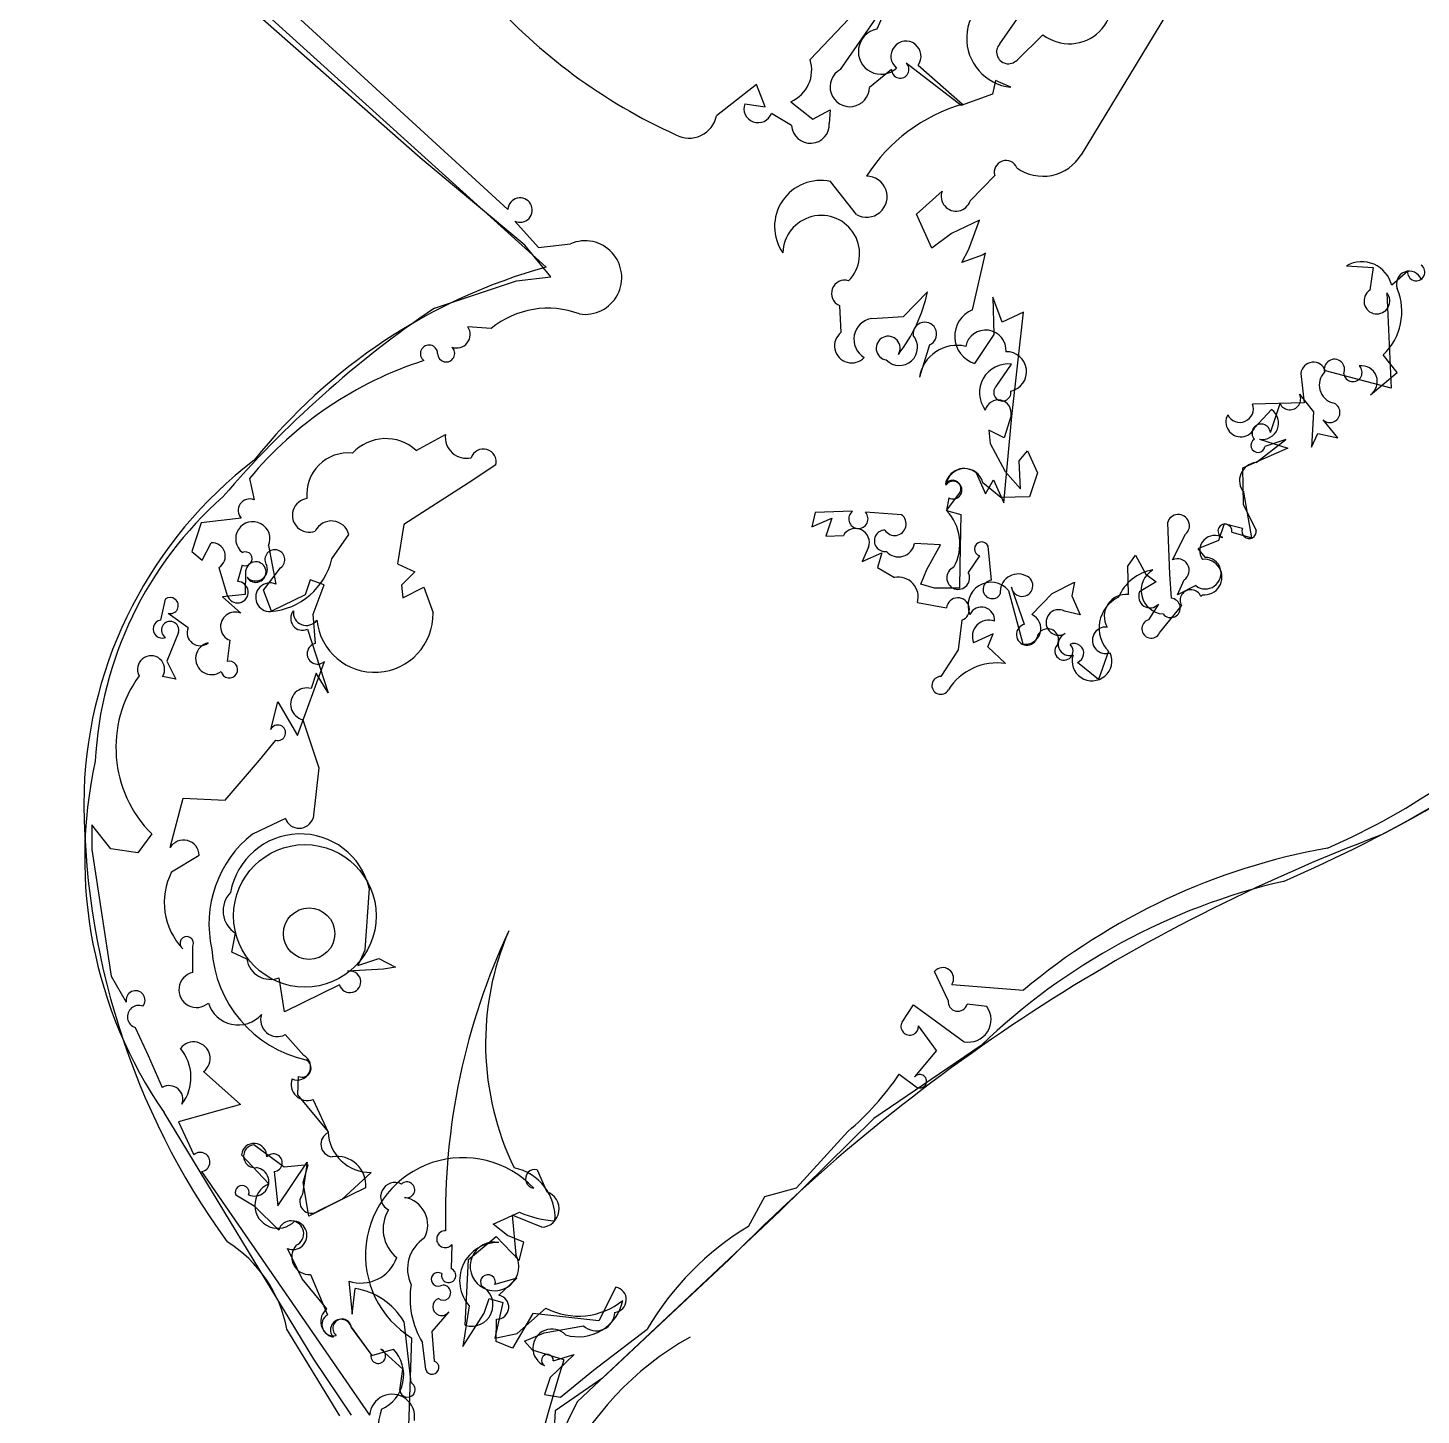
# Model space of a CAD drawing. Extents: x -1.41 to 6.2, y -5.19 to 2.16.
# Drawn here: x 1.96 to 3.031, y -0.949 to 0.117 of the extents above; entities that cross this region are included whole.
import ezdxf

# ---------------------------------------------------------------- set-up
doc = ezdxf.new("R2010")
doc.units = 0

msp = doc.modelspace()

# ---------------------------------------------------------------- linework, layer by layer
at = {"layer": 'Default', "color": 5, "linetype": 'CONTINUOUS'}
for p, q in [((2.358729, -0.067062), (1.960286, 0.293092)), ((2.072906, 0.212001), (2.329209, -0.02279)), ((2.261694, 0.016749), (2.06136, 0.193502)), ((2.584781, 0.084683), (2.632972, 0.15422)), ((2.628823, 0.151982), (2.612689, 0.115725)), ((2.591111, 0.123716), (2.561486, 0.092445)), ((2.707266, 0.10447), (2.720777, 0.123993)), ((2.835478, 0.12732), (2.769831, 0.019274)), ((2.740438, 0.111514), (2.720496, 0.092041)), ((2.677568, 0.056977), (2.635307, 0.089729)), ((2.644397, 0.087978), (2.678505, 0.058005)), ((2.624064, 0.084822), (2.607148, 0.070963)), ((2.703994, 0.07635), (2.70165, 0.06587)), ((2.715843, 0.071143), (2.703994, 0.07635)), ((2.520227, 0.073276), (2.489496, 0.049085)), ((2.526904, 0.056189), (2.520227, 0.073276)), ((2.70165, 0.06587), (2.677568, 0.056977)), ((2.511219, 0.058476), (2.526904, 0.056189)), ((2.54674, 0.059989), (2.563625, 0.046561)), ((2.563625, 0.046561), (2.576907, 0.053675)), ((2.576907, 0.053675), (2.576236, 0.043365)), ((2.547289, 0.041684), (2.531685, 0.051032)), ((2.342314, -0.05016), (2.261694, 0.016749)), ((2.684511, -0.016137), (2.703367, 0.003258)), ((2.597003, -0.026603), (2.577233, -0.00141)), ((2.643208, -0.026297), (2.662946, -0.00866)), ((2.334442, -0.031674), (2.352652, -0.051918)), ((2.654927, -0.052465), (2.643208, -0.026297)), ((2.691613, -0.030923), (2.670177, -0.041363)), ((2.683502, -0.053331), (2.691613, -0.030923)), ((2.670177, -0.041363), (2.654927, -0.052465)), ((2.36223, -0.074667), (2.342314, -0.05016)), ((2.352652, -0.051918), (2.377332, -0.049192)), ((2.678074, -0.063536), (2.683502, -0.053331)), ((2.69444, -0.05778), (2.678074, -0.063536)), ((2.686252, -0.099956), (2.696165, -0.056423)), ((2.696165, -0.056423), (2.69444, -0.05778)), ((2.335938, -0.077689), (2.36223, -0.074667)), ((2.973808, -0.065995), (2.994229, -0.067283)), ((2.994229, -0.067283), (2.991628, -0.084912)), ((3.020735, -0.070222), (3.008431, -0.08109)), ((2.272682, -0.098671), (2.335938, -0.077689)), ((2.633252, -0.104951), (2.651796, -0.086209)), ((2.709163, -0.109486), (2.70191, -0.090199)), ((2.70191, -0.090199), (2.702714, -0.118809)), ((3.004603, -0.086761), (3.007989, -0.160224)), ((2.58401, -0.096659), (2.585179, -0.117421)), ((2.608809, -0.106639), (2.633252, -0.104951)), ((2.725393, -0.101732), (2.709163, -0.109486)), ((2.716404, -0.182016), (2.725393, -0.101732)), ((2.316291, -0.114311), (2.29846, -0.113008)), ((2.653184, -0.126917), (2.6455, -0.151699)), ((2.702714, -0.118809), (2.687926, -0.141183)), ((3.01273, -0.148077), (3.001991, -0.134441)), ((2.70443, -0.158782), (2.716248, -0.14162)), ((2.938642, -0.148759), (2.941132, -0.171483)), ((3.007989, -0.160224), (2.957487, -0.146873)), ((2.992108, -0.165224), (3.01273, -0.148077)), ((2.937671, -0.16484), (2.94825, -0.178296)), ((2.710486, -0.248358), (2.716404, -0.182016)), ((2.715901, -0.181173), (2.710543, -0.198358)), ((2.941132, -0.171483), (2.901506, -0.1723)), ((2.903116, -0.190558), (2.916174, -0.176605)), ((2.915184, -0.194207), (2.922699, -0.172014)), ((2.94825, -0.178296), (2.946724, -0.205355)), ((2.698839, -0.192407), (2.699855, -0.202642)), ((2.710543, -0.198358), (2.698839, -0.192407)), ((2.967098, -0.198289), (2.95566, -0.184549)), ((2.258744, -0.207991), (2.281245, -0.195783)), ((2.699855, -0.202642), (2.711262, -0.224257)), ((2.904166, -0.217291), (2.927149, -0.199548)), ((2.906912, -0.199355), (2.928614, -0.206357)), ((2.927149, -0.199548), (2.910992, -0.204913)), ((2.946724, -0.205355), (2.951766, -0.195031)), ((2.951766, -0.195031), (2.967098, -0.198289)), ((2.72207, -0.216007), (2.72864, -0.208394)), ((2.72864, -0.208394), (2.736163, -0.225142)), ((2.928614, -0.206357), (2.893768, -0.221495)), ((2.319902, -0.219163), (2.298637, -0.233005)), ((2.711262, -0.224257), (2.723106, -0.237468)), ((2.723106, -0.237468), (2.72207, -0.216007)), ((2.893768, -0.221495), (2.894195, -0.24919)), ((2.130557, -0.229531), (2.134081, -0.245879)), ((2.298637, -0.233005), (2.249201, -0.2649)), ((2.689067, -0.225248), (2.696383, -0.241227)), ((2.707997, -0.244239), (2.694343, -0.232777)), ((2.696383, -0.241227), (2.70232, -0.230627)), ((2.70232, -0.230627), (2.710486, -0.248358)), ((2.736163, -0.225142), (2.730004, -0.243739)), ((2.666202, -0.254099), (2.675818, -0.241654)), ((2.667993, -0.244345), (2.666347, -0.254204)), ((2.730004, -0.243739), (2.707997, -0.244239)), ((2.901013, -0.275064), (2.89477, -0.240103)), ((2.56547, -0.255669), (2.562674, -0.266577)), ((2.593996, -0.254692), (2.56547, -0.255669)), ((2.631813, -0.257366), (2.604041, -0.255539)), ((2.666347, -0.254204), (2.677314, -0.25709)), ((2.894195, -0.24919), (2.904291, -0.269405)), ((2.093593, -0.263593), (2.086357, -0.285671)), ((2.124304, -0.260138), (2.093593, -0.263593)), ((2.249201, -0.2649), (2.244394, -0.295109)), ((2.562674, -0.266577), (2.578061, -0.260053)), ((2.578061, -0.260053), (2.573555, -0.273789)), ((2.677314, -0.25709), (2.676525, -0.296165)), ((2.836121, -0.263538), (2.837805, -0.302966)), ((2.879675, -0.264407), (2.875425, -0.277214)), ((2.893787, -0.268078), (2.879675, -0.264407)), ((2.194027, -0.291333), (2.206977, -0.272617)), ((2.573555, -0.273789), (2.587032, -0.273225)), ((2.84002, -0.292094), (2.850004, -0.272342)), ((2.875425, -0.277214), (2.859465, -0.283578)), ((2.88552, -0.27091), (2.901013, -0.275064)), ((2.086357, -0.285671), (2.094183, -0.29242)), ((2.094183, -0.29242), (2.101216, -0.278903)), ((2.145333, -0.281057), (2.150798, -0.31067)), ((2.606419, -0.282371), (2.601586, -0.293212)), ((2.601586, -0.293212), (2.616485, -0.286567)), ((2.616485, -0.286567), (2.61335, -0.297864)), ((2.661729, -0.280638), (2.641637, -0.27956)), ((2.651094, -0.29957), (2.661729, -0.280638)), ((2.691762, -0.288976), (2.683076, -0.30177)), ((2.700843, -0.30769), (2.698244, -0.281499)), ((2.805769, -0.296815), (2.811666, -0.28843)), ((2.811666, -0.28843), (2.819611, -0.303134)), ((2.859465, -0.283578), (2.865211, -0.290215)), ((2.107145, -0.297942), (2.113544, -0.319344)), ((2.125007, -0.296018), (2.121355, -0.308766)), ((2.141345, -0.315377), (2.15457, -0.298225)), ((2.244394, -0.295109), (2.257595, -0.301373)), ((2.61335, -0.297864), (2.626287, -0.305736)), ((2.646505, -0.310687), (2.651094, -0.29957)), ((2.676525, -0.296165), (2.676418, -0.313728)), ((2.806181, -0.318711), (2.805769, -0.296815)), ((2.127675, -0.300509), (2.127355, -0.318792)), ((2.177285, -0.307534), (2.173312, -0.319042)), ((2.188108, -0.311266), (2.177285, -0.307534)), ((2.257595, -0.301373), (2.247356, -0.311566)), ((2.747403, -0.317975), (2.764672, -0.309331)), ((2.764672, -0.309331), (2.762627, -0.319647)), ((2.827366, -0.308946), (2.814687, -0.316748)), ((2.819611, -0.303134), (2.827366, -0.308946)), ((2.837805, -0.302966), (2.838878, -0.321614)), ((2.843921, -0.318905), (2.849006, -0.307437)), ((2.127355, -0.318792), (2.109836, -0.320584)), ((2.109836, -0.320584), (2.123945, -0.333033)), ((2.147466, -0.33144), (2.141345, -0.315377)), ((2.173312, -0.319042), (2.147466, -0.33144)), ((2.179655, -0.333786), (2.188108, -0.311266)), ((2.247356, -0.311566), (2.248427, -0.321315)), ((2.248427, -0.321315), (2.264531, -0.313048)), ((2.264531, -0.313048), (2.271696, -0.33287)), ((2.657107, -0.313782), (2.646505, -0.310687)), ((2.676418, -0.313728), (2.657107, -0.313782)), ((2.713969, -0.315569), (2.72488, -0.356649)), ((2.726354, -0.341656), (2.716214, -0.313005)), ((2.73189, -0.334161), (2.747403, -0.317975)), ((2.762627, -0.319647), (2.768971, -0.334339)), ((2.857805, -0.311876), (2.843921, -0.318905)), ((2.861727, -0.320269), (2.862921, -0.318887)), ((2.065856, -0.322299), (2.062252, -0.338405)), ((2.643943, -0.324867), (2.666221, -0.328876)), ((2.768971, -0.334339), (2.757049, -0.331399)), ((2.829167, -0.326114), (2.821468, -0.338195)), ((2.829984, -0.348195), (2.846896, -0.327271)), ((2.083381, -0.344181), (2.068197, -0.333235)), ((2.181434, -0.356284), (2.179655, -0.333786)), ((2.678135, -0.338443), (2.675266, -0.361316)), ((2.076053, -0.347891), (2.067216, -0.370024)), ((2.175245, -0.345367), (2.191166, -0.394271)), ((2.702062, -0.348916), (2.687145, -0.355714)), ((2.698154, -0.35891), (2.702062, -0.348916)), ((2.115482, -0.353867), (2.113372, -0.370105)), ((2.675266, -0.361316), (2.661939, -0.381711)), ((2.71175, -0.371771), (2.698154, -0.35891)), ((2.790813, -0.362303), (2.783167, -0.384078)), ((2.067216, -0.370024), (2.074102, -0.383846)), ((2.167553, -0.427071), (2.188158, -0.370272)), ((2.783167, -0.384078), (2.766856, -0.370888)), ((2.074102, -0.383846), (2.06385, -0.381573)), ((2.181928, -0.379033), (2.177912, -0.390922)), ((2.191166, -0.394271), (2.181928, -0.379033)), ((2.147006, -0.42251), (2.15252, -0.401183)), ((2.15252, -0.401183), (2.167553, -0.427071)), ((2.171538, -0.414925), (2.183972, -0.451935)), ((2.13842, -0.446077), (2.150812, -0.430664)), ((2.112046, -0.4767), (2.13842, -0.446077)), ((2.183972, -0.451935), (2.179443, -0.490595)), ((2.06953, -0.5132), (2.079707, -0.475202)), ((2.079707, -0.475202), (2.112046, -0.4767)), ((2.158215, -0.490902), (2.132847, -0.502748)), ((2.009358, -0.495643), (2.009506, -0.514639)), ((2.024055, -0.514119), (2.009358, -0.495643)), ((2.055522, -0.502664), (2.044851, -0.517132)), ((2.009506, -0.514639), (2.024415, -0.612094)), ((2.044851, -0.517132), (2.024055, -0.514119)), ((2.070774, -0.531806), (2.091998, -0.519045)), ((2.222661, -0.544276), (2.219219, -0.591991)), ((2.086977, -0.609176), (2.087169, -0.588921)), ((2.117, -0.593606), (2.11986, -0.578938)), ((2.128618, -0.598938), (2.117, -0.593606)), ((2.219219, -0.591991), (2.213838, -0.603747)), ((2.213838, -0.603747), (2.229909, -0.598425)), ((2.229909, -0.598425), (2.242896, -0.60504)), ((2.23361, -0.606564), (2.205976, -0.608233)), ((2.242896, -0.60504), (2.23361, -0.606564)), ((2.66751, -0.630653), (2.657059, -0.608491)), ((2.024415, -0.612094), (2.035961, -0.632016)), ((2.157537, -0.639485), (2.153525, -0.613185)), ((2.199797, -0.61862), (2.157537, -0.639485)), ((2.670308, -0.618392), (2.725497, -0.622656)), ((2.632105, -0.647257), (2.64101, -0.633908)), ((2.64101, -0.633908), (2.655013, -0.644214)), ((2.697251, -0.635266), (2.682148, -0.633442)), ((2.042711, -0.651329), (2.052739, -0.672834)), ((2.658486, -0.669038), (2.644897, -0.650254)), ((2.655013, -0.644214), (2.679823, -0.662317)), ((2.172317, -0.672933), (2.158094, -0.656933)), ((2.052739, -0.672834), (2.063618, -0.697463)), ((2.692996, -0.665162), (2.610346, -0.721447)), ((2.658486, -0.669038), (2.641814, -0.689424)), ((2.095311, -0.685362), (2.123818, -0.710549)), ((2.168153, -0.689016), (2.167549, -0.7032)), ((2.629959, -0.687229), (2.642934, -0.697023)), ((2.167549, -0.7032), (2.191113, -0.731503)), ((2.180002, -0.906315), (2.064926, -0.71663)), ((2.123818, -0.710549), (2.076056, -0.723985)), ((2.191372, -0.732213), (2.179457, -0.706855)), ((2.076056, -0.723985), (2.087894, -0.749176)), ((2.610346, -0.721447), (2.538154, -0.792535)), ((2.551112, -0.77465), (2.590533, -0.731331)), ((2.145432, -0.771616), (2.124474, -0.749234)), ((2.157306, -0.758767), (2.134064, -0.741576)), ((2.152456, -0.788355), (2.174923, -0.754932)), ((2.175678, -0.756969), (2.157306, -0.758767)), ((2.174923, -0.754932), (2.171474, -0.779621)), ((2.171859, -0.770533), (2.175678, -0.756969)), ((2.093651, -0.762156), (2.222953, -0.949221)), ((2.149666, -0.762094), (2.152456, -0.788355)), ((2.176164, -0.796445), (2.171859, -0.770533)), ((2.224165, -0.762776), (2.201689, -0.783527)), ((2.35161, -0.760705), (2.359056, -0.777621)), ((2.120023, -0.780136), (2.134251, -0.788484)), ((2.18339, -0.792382), (2.220048, -0.77442)), ((2.514184, -0.804243), (2.526712, -0.781302)), ((2.526712, -0.781302), (2.551112, -0.77465)), ((2.134251, -0.788484), (2.153144, -0.807099)), ((2.201689, -0.783527), (2.176164, -0.796445)), ((2.317991, -0.80257), (2.338224, -0.793415)), ((2.328918, -0.811312), (2.317991, -0.80257)), ((2.355205, -0.804947), (2.332509, -0.795627)), ((2.332509, -0.795627), (2.335351, -0.825945)), ((2.538154, -0.792535), (2.382498, -0.93901)), ((2.298987, -0.829707), (2.320302, -0.811971)), ((2.320302, -0.811971), (2.337916, -0.830541)), ((2.341459, -0.816383), (2.328918, -0.811312)), ((2.171224, -0.844546), (2.159738, -0.821355)), ((2.286037, -0.818172), (2.285501, -0.836784)), ((2.337916, -0.830541), (2.341459, -0.816383)), ((2.296354, -0.880246), (2.298987, -0.829707)), ((2.499309, -0.829661), (2.401956, -0.920794)), ((2.190091, -0.867664), (2.171224, -0.844546)), ((2.177377, -0.841335), (2.190645, -0.872249)), ((2.336004, -0.844153), (2.31929, -0.848978)), ((2.322161, -0.857215), (2.336004, -0.844153)), ((2.206905, -0.846308), (2.209642, -0.871836)), ((2.209642, -0.871836), (2.211717, -0.851937)), ((2.41216, -0.850896), (2.399167, -0.8768)), ((2.299493, -0.865405), (2.294666, -0.896503)), ((2.310947, -0.870905), (2.31486, -0.859623)), ((2.31486, -0.859623), (2.325301, -0.862807)), ((2.325301, -0.862807), (2.319091, -0.89022)), ((2.336355, -0.886594), (2.358482, -0.867122)), ((2.249208, -0.877263), (2.254591, -0.924329)), ((2.283736, -0.869973), (2.270741, -0.88508)), ((2.294666, -0.896503), (2.310947, -0.870905)), ((2.320183, -0.892763), (2.32048, -0.875558)), ((2.348477, -0.871279), (2.332837, -0.897826)), ((2.399167, -0.8768), (2.348477, -0.871279)), ((2.200123, -0.949909), (2.159375, -0.88319)), ((2.224136, -0.902373), (2.208947, -0.881886)), ((2.208957, -0.881879), (2.224603, -0.903597)), ((2.270741, -0.88508), (2.272632, -0.907741)), ((2.319091, -0.89022), (2.336355, -0.886594)), ((2.341926, -0.892561), (2.357075, -0.886168)), ((2.357075, -0.886168), (2.387285, -0.880657)), ((2.395036, -0.914719), (2.436263, -0.883305)), ((2.224603, -0.903597), (2.241332, -0.898711)), ((2.248449, -0.913955), (2.231657, -0.8986)), ((2.251475, -0.999494), (2.255444, -0.890158)), ((2.266056, -0.91434), (2.263516, -0.893398)), ((2.332837, -0.897826), (2.320183, -0.892763)), ((2.348106, -0.899301), (2.341926, -0.892561)), ((2.372282, -0.906706), (2.348106, -0.899301)), ((2.208951, -0.949389), (2.180002, -0.906315)), ((2.38005, -0.902671), (2.361698, -0.920506)), ((2.364132, -0.907457), (2.38005, -0.902671)), ((2.246169, -0.930068), (2.248449, -0.913955)), ((2.361698, -0.920506), (2.357402, -0.933421)), ((2.401956, -0.920794), (2.365597, -0.945914)), ((2.369741, -0.935514), (2.395036, -0.914719)), ((2.357402, -0.933421), (2.369741, -0.935514)), ((2.365597, -0.945914), (2.363388, -0.984527))]:
    msp.add_line(p, q, dxfattribs=at)
for centre, radius in [((2.173171, -0.565635), 0.05478), ((2.17641, -0.579324), 0.019756)]:
    msp.add_circle(centre, radius, dxfattribs=at)
for centre, radius, start, end in [((2.760759, 0.137491), 0.032981, 231.964717, 397.50192), ((2.635501, 0.427266), 0.430741, 221.525809, 245.713232), ((2.719578, 0.108708), 0.03775, 91.577983, 264.322626), ((2.616008, 0.09858), 0.017464, 100.955268, 313.152145), ((2.63513, 0.09494), 0.011591, 323.08403, 591.732571), ((2.713867, 0.09824), 0.009076, 136.657112, 316.919778), ((2.536078, 0.084411), 0.026648, 293.584807, 377.54854), ((2.630767, 0.084797), 0.006703, 179.78643, 407.368052), ((2.591983, 0.071333), 0.015169, 118.345954, 358.602152), ((2.521467, 0.054793), 0.010889, 160.232876, 339.789896), ((2.715006, -0.06744), 0.130647, 106.223387, 147.5058), ((2.468571, 0.0534), 0.021365, 241.373277, 348.346919), ((2.561761, 0.04255), 0.014498, 183.426487, 363.22111), ((2.712019, 0.005778), 0.009012, 22.235445, 196.239838), ((2.740426, 0.03714), 0.034408, 234.328142, 328.71795), ((2.604944, -0.013002), 0.015749, 239.720468, 450.48133), ((2.569479, -0.035865), 0.035317, 77.316346, 215.012986), ((2.67362, -0.012714), 0.011417, 159.206228, 342.551731), ((2.338562, -0.023265), 0.009365, 243.897174, 537.098116), ((2.570043, -0.056894), 0.029499, 315.532791, 538.512067), ((2.388473, -0.075146), 0.028244, 261.492764, 473.230879), ((2.985386, -0.086692), 0.023716, 13.662269, 119.222912), ((2.475137, -0.487235), 0.436001, 105.485339, 141.454104), ((3.02192, -0.080047), 0.009842, 21.489513, 200.947016), ((3.027297, -0.07099), 0.006607, 173.320299, 413.62767), ((2.58812, -0.087319), 0.010204, 73.048162, 246.250761), ((2.997069, -0.093178), 0.009896, 123.35329, 400.428472), ((2.970188, -0.101159), 0.046034, 313.69749, 382.468443), ((2.53436, -0.060355), 0.120248, 322.134477, 347.583949), ((2.733087, -0.778333), 0.820922, 124.113803, 139.354182), ((2.360053, -0.167793), 0.069105, 69.464638, 129.292247), ((2.611271, -0.122615), 0.016165, 98.762141, 239.16777), ((2.694534, -0.120267), 0.021935, 112.182246, 252.46599), ((2.289779, -0.118794), 0.010433, 249.816173, 393.685538), ((2.593377, -0.127617), 0.013083, 128.799281, 317.264877), ((2.649662, -0.118526), 0.0091, 292.768954, 546.460347), ((2.696401, -0.131133), 0.015659, 356.352759, 528.492305), ((2.268555, -0.133626), 0.006655, 0.748157, 233.368288), ((2.621452, -0.129398), 0.009175, 328.694829, 620.878631), ((2.630035, -0.128704), 0.013995, 224.17315, 400.855655), ((2.674298, -0.156392), 0.029177, 76.604606, 170.744207), ((2.352917, -0.414147), 0.28901, 107.796659, 140.298648), ((2.281774, -0.133454), 0.006565, 180.748157, 407.846309), ((2.712524, -0.14742), 0.0153, 282.157136, 451.85923), ((2.964453, -0.145802), 0.007864, 335.561306, 555.248277), ((2.713762, -0.163586), 0.022106, 83.543354, 217.154103), ((2.948273, -0.1499), 0.009698, 18.186632, 173.243905), ((2.966847, -0.157779), 0.014064, 135.211178, 255.440177), ((2.978615, -0.148032), 0.007077, 188.316433, 406.122559), ((2.985102, -0.155123), 0.012294, 304.745378, 457.391773), ((2.7092, -0.163377), 0.006623, 136.068726, 368.690158), ((2.705964, -0.179326), 0.010107, 349.46781, 526.329191), ((2.930208, -0.168476), 0.008301, 205.229167, 385.973592), ((2.892541, -0.18605), 0.011495, 151.790003, 336.915118), ((2.891756, -0.175995), 0.010426, 206.313557, 380.753791), ((2.908911, -0.186909), 0.012605, 260.874407, 414.821622), ((2.960941, -0.178817), 0.007794, 227.345131, 432.299553), ((2.908157, -0.19473), 0.007046, 4.258344, 221.865237), ((2.235297, -0.233642), 0.034753, 47.570109, 137.349531), ((2.297301, -0.197777), 0.01618, 172.921679, 282.979251), ((2.90566, -0.204076), 0.005397, 120.633849, 351.084322), ((2.206338, -0.241615), 0.031701, 83.846539, 186.048627), ((2.310303, -0.216743), 0.009899, 345.850412, 521.145499), ((2.466206, 0.521654), 1.155851, 293.400662, 320.821736), ((2.337383, -0.480739), 0.33412, 127.466768, 178.002361), ((2.679759, -0.236377), 0.014509, 50.091184, 170.652867), ((2.68026, -0.236491), 0.014564, 14.771699, 172.358785), ((2.905423, -0.23115), 0.013916, 95.184792, 220.043804), ((2.670965, -0.237383), 0.006465, 318.645516, 508.664244), ((2.671378, -0.23846), 0.006789, 240.093868, 504.875624), ((2.302593, -0.461811), 0.290906, 131.400297, 177.046172), ((2.130815, -0.254121), 0.008865, 68.383006, 222.740273), ((2.17661, -0.257835), 0.013004, 97.939716, 290.310656), ((2.598562, -0.260535), 0.007415, 128.006881, 402.360954), ((2.639829, -0.279714), 0.036765, 330.56741, 404.164902), ((2.133188, -0.275916), 0.013188, 337.06055, 592.422416), ((2.193584, -0.275985), 0.01381, 14.117244, 154.457334), ((2.626448, -0.264446), 0.008883, 211.93332, 412.844922), ((2.844399, -0.265833), 0.00859, 310.728148, 524.506762), ((2.880284, -0.269893), 0.005334, 349.010334, 613.307915), ((2.596263, -0.278779), 0.010773, 340.519435, 508.963684), ((2.619107, -0.2774), 0.008259, 91.369744, 277.767338), ((2.693256, -0.283723), 0.005461, 24.029619, 254.130156), ((2.87258, -0.284893), 0.011659, 58.036598, 215.587086), ((2.898859, -0.270162), 0.005484, 157.66007, 367.940519), ((2.101749, -0.28918), 0.010291, 301.624551, 452.971077), ((2.127377, -0.291226), 0.005346, 243.680738, 474.674307), ((2.150117, -0.291975), 0.007675, 305.467041, 575.964564), ((2.629489, -0.277449), 0.01233, 221.278226, 350.14217), ((2.135496, -0.301459), 0.007878, 210.687629, 533.07621), ((2.135289, -0.299252), 0.009051, 223.478554, 377.821983), ((2.142213, -0.278743), 0.053321, 274.94324, 346.3424), ((2.675283, -0.305909), 0.008824, 112.901208, 387.973338), ((2.830603, -0.33404), 0.034707, 99.289554, 157.677424), ((2.833981, -0.315524), 0.018119, 119.714262, 266.030192), ((2.843918, -0.300114), 0.008917, 304.791464, 475.921978), ((2.8652, -0.302308), 0.012093, 232.303117, 449.948592), ((2.864346, -0.305291), 0.013671, 264.017024, 455.236049), ((2.121423, -0.316989), 0.008223, 196.64672, 450.471528), ((2.146429, -0.320821), 0.011051, 66.71217, 271.964424), ((2.629389, -0.320586), 0.01517, 343.610272, 461.799269), ((2.700508, -0.326959), 0.017633, 40.235029, 203.274005), ((2.701462, -0.314771), 0.007107, 95.003084, 330.607324), ((2.721411, -0.316739), 0.013839, 64.848412, 186.304679), ((2.724386, -0.311925), 0.008243, 187.528765, 429.3515), ((2.069651, -0.327205), 0.006202, 256.440858, 487.721039), ((2.675024, -0.330116), 0.00889, 290.482336, 531.982056), ((2.809429, -0.344319), 0.025883, 114.982751, 224.009298), ((2.804367, -0.335437), 0.016824, 83.807863, 209.657849), ((2.822728, -0.320193), 0.008747, 156.806091, 317.40543), ((2.854059, -0.323235), 0.008222, 21.147893, 209.393387), ((2.171391, -0.337107), 0.009115, 139.734079, 295.013519), ((2.174237, -0.332603), 0.009898, 171.944079, 324.948232), ((2.693249, -0.338281), 0.009944, 354.328153, 514.029809), ((2.752635, -0.340184), 0.009832, 63.322514, 299.283881), ((2.838581, -0.329033), 0.007424, 217.959131, 447.701876), ((2.063405, -0.345235), 0.006927, 99.584495, 292.181338), ((2.069642, -0.346048), 0.00667, 343.962909, 597.120601), ((2.119619, -0.343412), 0.011244, 67.373268, 248.409107), ((2.226902, -0.333662), 0.044802, 185.925947, 361.012798), ((2.698668, -0.350916), 0.012482, 68.984982, 202.606612), ((2.728095, -0.349541), 0.008074, 102.456092, 345.812734), ((2.72703, -0.344983), 0.011863, 259.557789, 425.813682), ((2.823558, -0.345042), 0.007159, 106.971317, 333.865274), ((2.092718, -0.34795), 0.010069, 158.020087, 308.213839), ((2.744065, -0.353403), 0.008357, 328.982171, 526.977603), ((2.760864, -0.356853), 0.008786, 112.904673, 287.638489), ((2.788652, -0.353908), 0.010206, 83.841865, 289.723486), ((2.35096, 0.712711), 1.378656, 298.081813, 309.5597), ((2.101591, -0.367921), 0.012346, 102.367925, 305.535869), ((2.182965, -0.364158), 0.008022, 101.003998, 310.347591), ((2.75658, -0.362183), 0.006976, 140.110675, 407.738591), ((2.764301, -0.363858), 0.007479, 289.979073, 473.892501), ((2.778132, -0.369723), 0.015282, 162.88859, 383.969126), ((2.054948, -0.376145), 0.010427, 328.630359, 568.686938), ((2.115022, -0.376351), 0.00646, 194.490503, 464.797748), ((2.705225, -0.415655), 0.044366, 81.543347, 147.6145), ((2.121859, -0.436211), 0.093896, 144.09792, 225.049966), ((2.661853, -0.388514), 0.006804, 89.277458, 330.233473), ((2.174621, -0.402896), 0.012418, 74.633575, 255.624366), ((2.750092, -0.029757), 0.526959, 293.360561, 316.855732), ((2.152424, -0.424946), 0.005941, 254.255753, 515.79365), ((2.347608, -0.521174), 0.343675, 167.505432, 214.661412), ((2.581089, -0.476922), 0.577676, 179.223343, 215.958655), ((2.168777, -0.487156), 0.011206, 199.524542, 342.132404), ((2.18758, -0.571795), 0.088109, 128.403562, 192.861864), ((2.169741, -0.557111), 0.054454, 13.633071, 169.920966), ((2.079871, -0.519555), 0.012137, 2.411265, 148.425632), ((3.495027, -1.811286), 1.398228, 110.737304, 135.40837), ((3.04831, -1.008999), 0.503457, 100.21332, 129.880807), ((2.116872, -0.555333), 0.051755, 152.960825, 223.60408), ((3.037124, -1.022315), 0.495966, 103.034857, 133.936057), ((2.130515, -0.56177), 0.020206, 135.398597, 238.177274), ((2.797555, -0.795923), 0.516363, 154.918215, 181.301618), ((2.531172, -0.663576), 0.219106, 156.734528, 205.92737), ((2.082409, -0.586753), 0.00523, 335.510351, 594.812791), ((2.194723, -0.585413), 0.093234, 183.686578, 257.082985), ((2.146805, -0.596039), 0.018416, 189.057698, 291.400649), ((2.089942, -0.622451), 0.013603, 102.590722, 311.747119), ((2.207791, -0.616345), 0.008312, 195.890146, 462.608625), ((2.663491, -0.6137), 0.008276, 325.457562, 501.001597), ((2.043064, -0.630433), 0.007277, 320.347858, 552.563232), ((2.674946, -0.631432), 0.007477, 174.017732, 344.409179), ((2.045445, -0.643114), 0.008659, 68.148596, 251.595904), ((2.121924, -0.625437), 0.024018, 197.352423, 318.330196), ((2.15209, -0.645517), 0.012898, 161.406917, 297.74057), ((2.68323, -0.645373), 0.017284, 258.63295, 395.784819), ((2.63809, -0.650508), 0.006812, 151.485148, 362.142793), ((2.087621, -0.675229), 0.012721, 307.196718, 502.346562), ((2.051266, -0.689645), 0.034395, 323.017328, 400.170038), ((2.167632, -0.681777), 0.010009, 245.181482, 422.088469), ((2.170987, -0.682638), 0.006979, 246.042335, 425.499605), ((2.175201, -0.695093), 0.012508, 160.227543, 289.891267), ((2.451861, -0.567688), 0.214497, 310.278092, 326.130267), ((2.645836, -0.692713), 0.005196, 236.044458, 500.722499), ((2.068823, -0.706668), 0.010575, 339.702942, 479.48883), ((2.195151, -0.741132), 0.009686, 112.960537, 264.286478), ((2.223297, -0.730591), 0.032197, 181.622256, 271.545332), ((2.092753, -0.754788), 0.007423, 276.948678, 490.887067), ((2.134136, -0.750196), 0.009709, 356.099042, 534.3165), ((2.134881, -0.750343), 0.008805, 95.321493, 277.314128), ((2.148977, -0.755314), 0.006815, 275.803232, 499.151787), ((2.134482, -0.769977), 0.011006, 245.858698, 442.06166), ((2.197693, -0.772901), 0.022407, 356.112246, 459.003962), ((2.294674, -0.826348), 0.074904, 43.464669, 238.417243), ((2.326578, -0.797491), 0.038854, 356.129355, 438.808381), ((2.242505, -0.781663), 0.01112, 63.661574, 243.196084), ((2.251548, -0.776158), 0.006065, 253.576878, 492.653983), ((2.349943, -0.767694), 0.007184, 76.586751, 262.771682), ((2.12498, -0.778198), 0.005322, 339.987386, 561.352424), ((2.152481, -0.787932), 0.017773, 113.363692, 316.320107), ((2.178051, -0.785424), 0.008771, 138.57122, 307.504031), ((2.354545, -0.79092), 0.014043, 272.690223, 431.2655), ((2.261511, -0.806346), 0.028192, 148.434845, 231.00013), ((2.246099, -0.803151), 0.021503, 332.191287, 439.999989), ((2.162529, -0.8098), 0.009766, 294.646643, 523.944934), ((2.163797, -0.811114), 0.011016, 248.377821, 441.974649), ((2.370818, -0.719707), 0.080593, 246.144497, 266.104662), ((2.280171, -0.836884), 0.028077, 122.417743, 205.791136), ((2.280979, -0.814123), 0.006479, 86.944586, 321.320727), ((2.629631, -0.995951), 0.223786, 121.056435, 149.777174), ((2.058955, -0.902675), 0.102293, 10.981351, 57.780366), ((2.176683, -0.827773), 0.01358, 137.93919, 272.928987), ((2.32147, -0.845932), 0.029363, 88.298026, 221.543599), ((2.318961, -0.834998), 0.018723, 79.598047, 388.912477), ((2.21618, -0.818582), 0.029236, 251.504211, 340.678287), ((2.275545, -0.844966), 0.005225, 57.861188, 290.54197), ((2.283639, -0.841961), 0.005501, 165.05598, 430.216545), ((2.313881, -0.847087), 0.00573, 340.734638, 572.334606), ((2.203359, -0.904724), 0.053444, 30.919049, 81.002981), ((2.318905, -0.859624), 0.064874, 170.664335, 211.373086), ((2.279513, -0.855189), 0.005742, 229.651847, 471.825813), ((2.301357, -0.864634), 0.016394, 252.23216, 422.052695), ((2.410415, -0.860549), 0.009809, 275.139276, 439.756378), ((2.27828, -0.865902), 0.006807, 111.409198, 323.274091), ((2.320665, -0.866327), 0.009233, 268.847649, 440.674797), ((2.383481, -0.818692), 0.054502, 242.698226, 308.660781), ((2.383402, -0.85423), 0.034842, 253.633677, 348.375921), ((2.197665, -0.877345), 0.012293, 128.039218, 257.410295), ((2.194858, -0.879741), 0.008595, 119.352193, 285.9445), ((2.201022, -0.883846), 0.008164, 13.895942, 222.318351), ((2.201851, -0.882571), 0.00714, 5.566538, 229.556022), ((2.397023, -0.870224), 0.014271, 226.975718, 359.620543), ((2.36302, -0.897772), 0.014623, 43.746747, 247.431548), ((2.229597, -0.903876), 0.005663, 164.615306, 428.669134), ((2.220273, -0.918464), 0.028873, 294.252614, 403.166334), ((2.585429, -1.096646), 0.237668, 119.257958, 189.18421), ((2.270992, -0.912683), 0.005206, 198.567966, 431.636622), ((3.476884, -1.258351), 1.159224, 162.341356, 185.574507), ((2.359564, -0.907242), 0.004573, 357.311427, 601.867198), ((2.252043, -0.92964), 0.00589, 184.174584, 424.369446), ((2.240231, -0.950569), 0.01733, 350.553023, 535.539895), ((2.72615, -1.114927), 0.386061, 152.891777, 178.560381), ((2.275203, -0.960333), 0.045789, 160.155904, 238.788853)]:
    msp.add_arc(centre, radius, start, end, dxfattribs=at)

doc.saveas('drawing.dxf')
